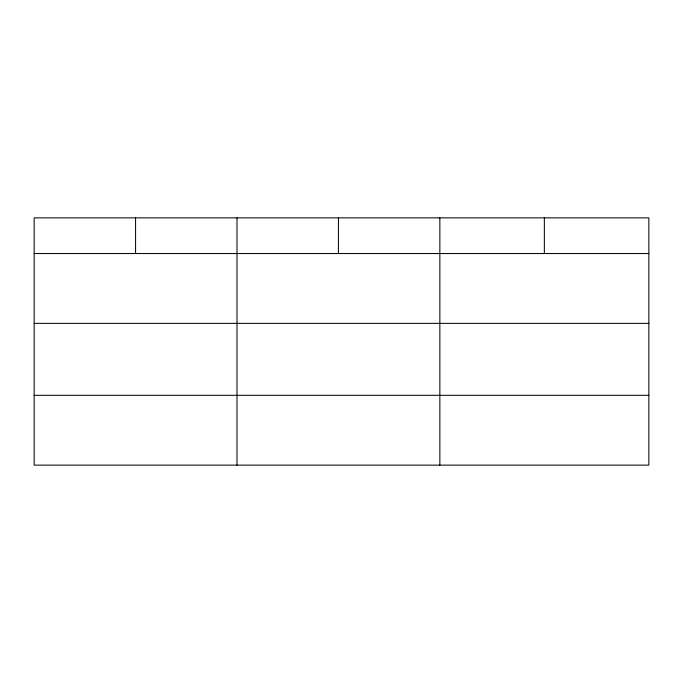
<?xml version="1.0" encoding="UTF-8"?>
<svg xmlns="http://www.w3.org/2000/svg" width="683" height="683" viewBox="0 0 683 683"><rect width="100%" height="100%" fill="white"/><g stroke="black" fill="none" stroke-linecap="round" stroke-linejoin="round"><path stroke-width="1.02" d="M648.85 323.366L648.85 217.868L34.15 217.868L34.15 465.132L648.85 465.132L648.85 323.366L34.15 323.366M34.15 253.538L648.85 253.538M34.15 395.312L648.85 395.312M544.351 217.868L544.351 253.538M439.852 217.868L439.852 465.132M338.426 217.868L338.426 253.538M237.001 217.868L237.001 465.132M135.576 217.868L135.576 253.538"/></g></svg>
